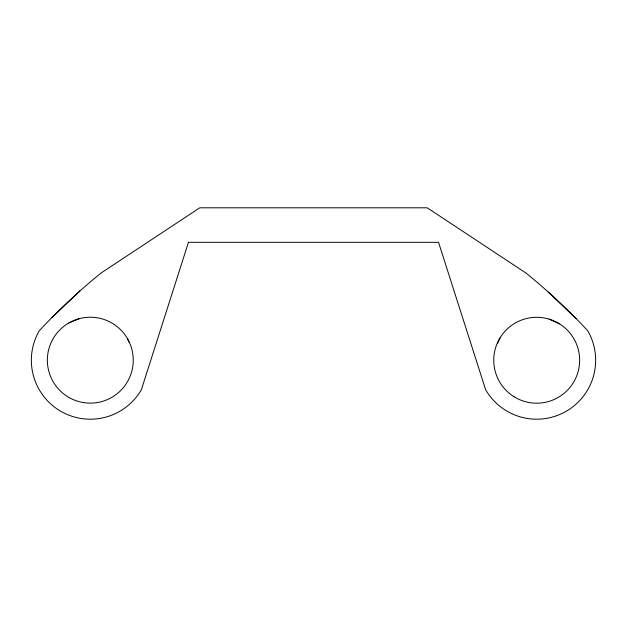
<?xml version="1.0" encoding="UTF-8"?>
<svg xmlns="http://www.w3.org/2000/svg" width="627" height="627" viewBox="0 0 627 627"><rect width="100%" height="100%" fill="white"/><g stroke="black" fill="none" stroke-linecap="round" stroke-linejoin="round"><path stroke-width="0.94" d="M497.462 343.643L500.228 337.538M68.829 322.976L79.19 318.681A42.957 42.957 0 0 1 131.795 371.294A42.957 42.957 0 0 1 59.933 390.55A42.957 42.957 0 0 1 79.19 318.681M79.143 290.912L79.833 291.124L51.923 317.575L51.32 317.387M549.189 319.151L559.409 323.814M548.217 292.057L576.048 318.532M127.508 338.698L128.95 342.193M188.461 242.328L141.365 389.72A58.954 58.954 0 0 1 60.827 411.304A58.954 58.954 0 0 1 39.25 330.766A605.212 605.212 0 0 1 101.057 273.011L199.801 207.796L427.199 207.796L525.943 273.011A605.212 605.212 0 0 1 587.75 330.766A58.954 58.954 0 0 1 566.173 411.304A58.954 58.954 0 0 1 485.635 389.72L438.539 242.328L188.461 242.328M513.991 396.703A42.957 42.957 0 0 0 579.622 361.677A42.957 42.957 0 0 0 516.468 322.349A42.957 42.957 0 0 0 513.991 396.703"/></g></svg>
